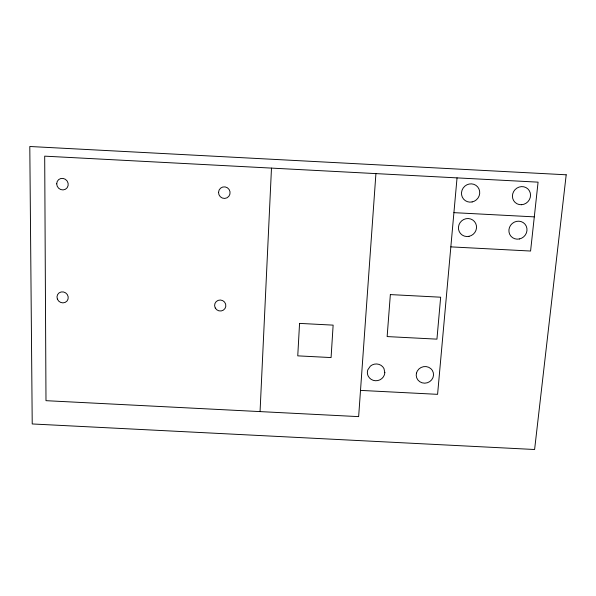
<?xml version="1.0" encoding="UTF-8"?>
<svg xmlns="http://www.w3.org/2000/svg" width="596" height="596" viewBox="0 0 596 596"><rect width="100%" height="100%" fill="white"/><g stroke="black" fill="none" stroke-linecap="round" stroke-linejoin="round"><path stroke-width="0.89" d="M260.057 411.598L271.485 168.102M375.92 173.607L358.643 416.626L45.989 400.676L44.693 156.152L538.076 182.153L530.582 251.035L450.837 246.871M457.043 177.876L437.583 394.336L360.505 390.395M453.914 212.653L534.299 216.87M299.557 323.397L297.754 355.857L331.078 357.57L333.134 325.133L299.557 323.397M390.35 294.588L387.139 336.576L436.942 339.146L440.66 297.203L390.35 294.588M384.83 372.634L384.815 372.82A8.754 8.381 -12.7 0 1 369.505 377.976L368.254 376.173A8.754 8.381 -12.7 0 1 367.844 369.766L370.377 366.115A8.754 8.381 -12.7 0 1 383.966 368.559L384.83 372.634M416.448 373.163L416.217 375.331A8.702 8.284 -18.3 0 0 427.332 382.766A8.702 8.284 -18.3 0 0 432.271 370.31L430.848 368.663A8.702 8.284 -18.3 0 0 417.252 371.114L416.448 373.163M566.2 174.792L534.605 449.503L32.221 423.957L29.8 146.497L566.2 174.792M56.717 183.836A5.923 5.61 48.2 0 0 65.351 189.297A5.923 5.61 48.2 0 0 65.344 179.284A5.923 5.61 48.2 0 0 56.717 183.836M218.546 192.329A5.841 5.744 52.8 0 0 227.016 197.812A5.841 5.744 52.8 0 0 227.389 187.77A5.841 5.744 52.8 0 0 218.546 192.329M468.985 236.344A9.208 8.843 -41 0 0 474.453 221.518A9.208 8.843 -41 0 0 458.995 224.737A9.208 8.843 -41 0 0 468.985 236.344M521.5 204.719A9.298 8.813 -45.5 0 0 529.322 190.713A9.298 8.813 -45.5 0 0 513.64 191.569A9.298 8.813 -45.5 0 0 521.5 204.719M472.129 201.947A9.327 8.947 -46.6 0 0 477.649 186.883A9.327 8.947 -46.6 0 0 462.064 190.154A9.327 8.947 -46.6 0 0 472.129 201.947M519.354 238.974A9.26 8.784 -41.1 0 0 524.994 224.163A9.26 8.784 -41.1 0 0 509.498 227.381A9.26 8.784 -41.1 0 0 519.354 238.974M57.365 299.095A5.737 5.416 34.6 0 0 67.013 301.032A5.737 5.416 34.6 0 0 63.459 291.958A5.737 5.416 34.6 0 0 57.365 299.095M215.253 308.005A5.64 5.483 19.2 0 0 224.99 308.519A5.64 5.483 19.2 0 0 220.431 300.019A5.64 5.483 19.2 0 0 215.253 308.005"/></g></svg>
